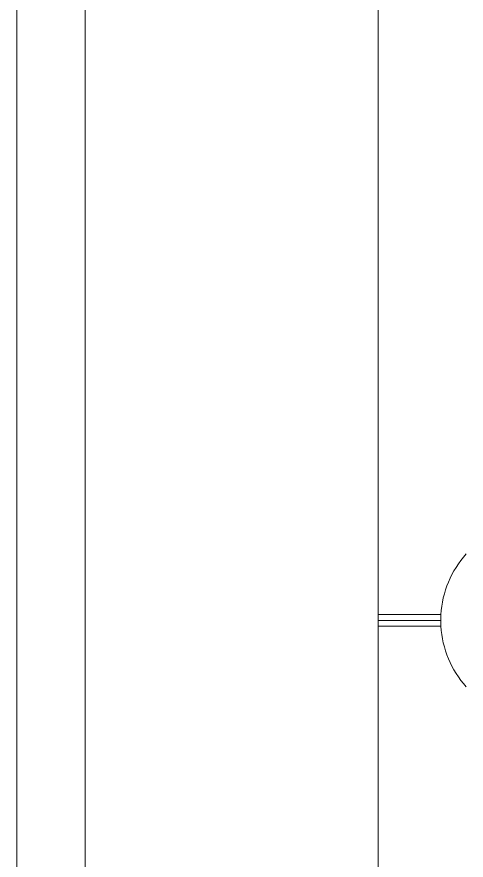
# Model space of a CAD drawing. Header units: millimetres. Extents: x 1359 to 3577, y 1333 to 3557.
# Drawn here: x 2513.07 to 2536.07, y 2979.14 to 3022.29 of the extents above; entities that cross this region are included whole.
import ezdxf

# ---------------------------------------------------------------- set-up
doc = ezdxf.new("R2010")
doc.units = ezdxf.units.MM
doc.layers.add('000-PI-ORMAR', color=2, linetype='Continuous')
doc.layers.add('002-PI-Kabelska kanalica', color=150, linetype='Continuous')

# ---------------------------------------------------------------- blocks, each defined once
blk = doc.blocks.new('montazna 2000x1000')
at = {"layer": '000-PI-ORMAR', "color": 0, "linetype": 'ByBlock', "lineweight": 0}
blk.add_line((0, 1890), (0, 0), dxfattribs=at)
blk = doc.blocks.new('*U53')
at = {"layer": '002-PI-Kabelska kanalica', "color": 0, "linetype": 'ByBlock', "lineweight": 0}
blk.add_line((80, -100), (80, 1572), dxfattribs=at)

msp = doc.modelspace()

# ---------------------------------------------------------------- linework, layer by layer
at = {"layer": '002-PI-Kabelska kanalica', "color": 0, "linetype": 'ByBlock', "lineweight": 0}
for p, q in [((2531.571, 3036.944), (2531.571, 2991.706)), ((2531.571, 2991.706), (2531.571, 2991.406)), ((2534.78, 2991.706), (2531.571, 2991.706)), ((2531.571, 2991.406), (2531.571, 2991.106)), ((2534.771, 2991.406), (2531.571, 2991.406)), ((2531.571, 2991.106), (2531.571, 2941.557)), ((2534.78, 2991.106), (2531.571, 2991.106))]:
    msp.add_line(p, q, dxfattribs=at)
for start, end in [(138.1897, 176.6277), (183.3723, 221.8103)]:
    msp.add_arc((2539.871, 2991.406), 5.1, start, end, dxfattribs=at)
for major_axis, start_param, end_param in [((5.1, 0), 3.082735, 3.141593), ((0, 5.1), 1.570796, 1.629654)]:
    msp.add_ellipse((2539.871, 2991.406), major_axis=major_axis, ratio=1, start_param=start_param, end_param=end_param, dxfattribs=at)

# ---------------------------------------------------------------- block references
msp.add_blockref('montazna 2000x1000', (2513.071, 1461.556), dxfattribs=at)
at = {"layer": '002-PI-Kabelska kanalica', "color": 0, "linetype": 'ByBlock', "lineweight": 0, "xscale": -1, "rotation": 180}
msp.add_blockref('*U53', (2436.571, 3251.556), dxfattribs=at)

doc.saveas('drawing.dxf')
